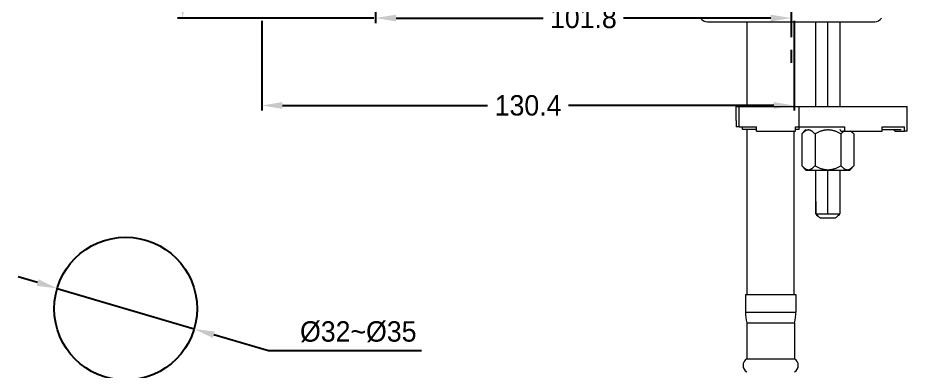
# Model space of a CAD drawing. Extents: x 11557 to 12329, y -16777 to -16231.
# Drawn here: x 11891.7 to 12112.9, y -16656 to -16569.3 of the extents above; entities that cross this region are included whole.
import ezdxf

# ---------------------------------------------------------------- set-up
doc = ezdxf.new("R2010")
doc.units = 0
doc.header["$MEASUREMENT"] = 0
doc.linetypes.add('CENTER2', pattern=[28.575, 19.05, -3.175, 3.175, -3.175])
doc.layers.get('0').update_dxf_attribs({"color": 3, "linetype": 'CONTINUOUS'})
doc.layers.get('DEFPOINTS').update_dxf_attribs({"linetype": 'CONTINUOUS'})
doc.layers.add('CENTER', color=1, linetype='CENTER2')
doc.layers.add('DIM_', color=6, linetype='CONTINUOUS', lineweight=9)
doc.styles.get("Standard").update_dxf_attribs({"font": 'Gulim.ttf'})
doc.dimstyles.new('사본(2) STANDARD', dxfattribs={"dimscale": 0, "dimtxt": 5, "dimasz": 5, "dimexe": 1.25, "dimexo": 0.625, "dimgap": 1.5, "dimtad": 3, "dimtih": 1, "dimtoh": 1, "dimdec": 1, "dimzin": 9, "dimdsep": 46, "dimtxsty": 'Standard', "dimcen": 2.5, "dimclrd": 5, "dimclre": 5, "dimclrt": 5, "dimadec": 0, "dimazin": 0, "dimtfac": 1, "dimtdec": 1, "dimtmove": 0, "dimatfit": 3, "dimfxl": 1.25, "dimtfill": 1, "dimtolj": 1, "dimtzin": 0, "dimarcsym": 0})

# ---------------------------------------------------------------- blocks, each defined once
blk = doc.blocks.new('*D28')
at = {"layer": 'DEFPOINTS', "color": 0, "transparency": 16777216}
for p in [(11901.26, -16635.58), (11934.82, -16645.52)]:
    blk.add_point(p, dxfattribs=at)
at = {"layer": 'DIM_', "color": 5, "lineweight": -2, "transparency": 16777216}
for p, q in [((11896.47, -16634.16), (11891.67, -16632.74)), ((11901.26, -16635.58), (11934.82, -16645.52)), ((11953.04, -16650.91), (11939.62, -16646.94)), ((11990.57, -16650.91), (11953.04, -16650.91))]:
    blk.add_line(p, q, dxfattribs=at)
at = {"layer": 'DIM_', "color": 5, "transparency": 16777216}
for points in [[(11896.71, -16633.36), (11896.23, -16634.96), (11901.26, -16635.58)], [(11939.85, -16646.14), (11939.38, -16647.74), (11934.82, -16645.52)]]:
    blk.add_solid(points, dxfattribs=at)
at = {"layer": 'DIM_', "color": 5, "transparency": 16777216, "insert": (11975.05, -16646.22), "char_height": 5, "attachment_point": 5, "bg_fill": 3, "box_fill_scale": 1.25, "bg_fill_color": 256, "bg_fill_true_color": 13158600, "bg_fill_transparency": 0}
blk.add_mtext('\\A1;%%C32~%%C35', dxfattribs=at)
blk = doc.blocks.new('*D30')
at = {"layer": 'DEFPOINTS', "color": 0, "transparency": 16777216}
for p in [(11979.3, -16503.69), (12081.12, -16563.02), (12081.12, -16569.32)]:
    blk.add_point(p, dxfattribs=at)
at = {"layer": 'DIM_', "color": 5, "lineweight": -2, "transparency": 16777216}
for p, q in [((11979.3, -16504.32), (11979.3, -16570.57)), ((12081.12, -16563.65), (12081.12, -16570.57)), ((11984.3, -16569.32), (12020.39, -16569.32)), ((12076.12, -16569.32), (12040.03, -16569.32))]:
    blk.add_line(p, q, dxfattribs=at)
at = {"layer": 'DIM_', "color": 5, "transparency": 16777216}
for points in [[(11984.3, -16568.49), (11984.3, -16570.16), (11979.3, -16569.32)], [(12076.12, -16568.49), (12076.12, -16570.16), (12081.12, -16569.32)]]:
    blk.add_solid(points, dxfattribs=at)
at = {"layer": 'DIM_', "color": 5, "transparency": 16777216, "insert": (12030.21, -16569.32), "char_height": 5, "attachment_point": 5, "bg_fill": 3, "box_fill_scale": 1.25, "bg_fill_color": 256, "bg_fill_true_color": 13158600, "bg_fill_transparency": 0}
blk.add_mtext('\\A1;101.8', dxfattribs=at)
blk = doc.blocks.new('*D31')
at = {"layer": 'DEFPOINTS', "color": 0, "transparency": 16777216}
for p in [(11979.3, -16503.69), (11932.02, -16569.36), (11979.5, -16569.36)]:
    blk.add_point(p, dxfattribs=at)
at = {"layer": 'DIM_', "color": 5, "lineweight": -2, "transparency": 16777216}
for p, q in [((11978.68, -16503.69), (11930.77, -16503.69)), ((11932.02, -16508.69), (11932.02, -16532.46)), ((11932.02, -16564.36), (11932.02, -16540.59)), ((11978.88, -16569.36), (11930.77, -16569.36))]:
    blk.add_line(p, q, dxfattribs=at)
at = {"layer": 'DIM_', "color": 5, "transparency": 16777216}
for points in [[(11931.19, -16508.69), (11932.86, -16508.69), (11932.02, -16503.69)], [(11931.19, -16564.36), (11932.86, -16564.36), (11932.02, -16569.36)]]:
    blk.add_solid(points, dxfattribs=at)
at = {"layer": 'DIM_', "color": 5, "transparency": 16777216, "insert": (11932.02, -16536.52), "char_height": 5, "attachment_point": 5, "bg_fill": 3, "box_fill_scale": 1.25, "bg_fill_color": 256, "bg_fill_true_color": 13158600, "bg_fill_transparency": 0}
blk.add_mtext('\\A1;65.7', dxfattribs=at)
blk = doc.blocks.new('*D33')
at = {"layer": 'DEFPOINTS', "color": 0, "transparency": 16777216}
for p in [(11951.44, -16569.36), (12081.87, -16569.36), (12081.87, -16590.75)]:
    blk.add_point(p, dxfattribs=at)
at = {"layer": 'DIM_', "color": 5, "lineweight": -2, "transparency": 16777216}
for p, q in [((11951.44, -16569.98), (11951.44, -16592)), ((12081.87, -16569.98), (12081.87, -16592)), ((11956.44, -16590.75), (12006.74, -16590.75)), ((12076.87, -16590.75), (12026.57, -16590.75))]:
    blk.add_line(p, q, dxfattribs=at)
at = {"layer": 'DIM_', "color": 5, "transparency": 16777216}
for points in [[(11956.44, -16589.91), (11956.44, -16591.58), (11951.44, -16590.75)], [(12076.87, -16589.91), (12076.87, -16591.58), (12081.87, -16590.75)]]:
    blk.add_solid(points, dxfattribs=at)
at = {"layer": 'DIM_', "color": 5, "transparency": 16777216, "insert": (12016.66, -16590.75), "char_height": 5, "attachment_point": 5, "bg_fill": 3, "box_fill_scale": 1.25, "bg_fill_color": 256, "bg_fill_true_color": 13158600, "bg_fill_transparency": 0}
blk.add_mtext('\\A1;130.4', dxfattribs=at)
blk = doc.blocks.new('*D37')
at = {"layer": 'DEFPOINTS', "color": 0, "transparency": 16777216}
for p in [(12081.12, -16440.62), (12107.29, -16519.04), (12092.77, -16558.94), (12081.12, -16582.49)]:
    blk.add_point(p, dxfattribs=at)
at = {"layer": 'DIM_', "color": 5, "lineweight": -2, "transparency": 16777216}
blk.add_line((12107.5, -16518.45), (12112.94, -16503.52), dxfattribs=at)
for start, end in [(83.9432, 86.8785), (73.1215, 76.0083)]:
    blk.add_arc((12081.12, -16590.94), 91.79, start, end, dxfattribs=at)
at = {"layer": 'DIM_', "color": 5, "transparency": 16777216}
for points in [[(12086.09, -16500.13), (12086.14, -16498.46), (12081.12, -16499.16)], [(12108.03, -16502.32), (12107.5, -16503.9), (12112.51, -16504.69)]]:
    blk.add_solid(points, dxfattribs=at)
at = {"layer": 'DIM_', "color": 5, "transparency": 16777216, "insert": (12097.06, -16500.55), "char_height": 5, "attachment_point": 5, "bg_fill": 3, "box_fill_scale": 1.25, "bg_fill_color": 256, "bg_fill_true_color": 13158600, "bg_fill_transparency": 0}
blk.add_mtext('\\A1;20°', dxfattribs=at)
at = {"layer": 'DEFPOINTS', "color": 0, "transparency": 16777216}
blk.add_point((12102.29, -16501.63), dxfattribs=at)

msp = doc.modelspace()

# ---------------------------------------------------------------- linework, layer by layer
at = {"linetype": 'Continuous', "lineweight": 18}
for p, q in [((12060.62, -16570.22), (12101.62, -16570.22)), ((12070.37, -16591.03), (12070.37, -16570.23)), ((12081.87, -16591.03), (12081.87, -16570.23)), ((12087.12, -16570.22), (12087.12, -16591.02)), ((12093.12, -16591.02), (12093.12, -16570.22)), ((12067.67, -16591.02), (12068.42, -16591.02)), ((12067.67, -16594.42), (12067.67, -16591.02)), ((12068.42, -16591.02), (12083.1, -16591.02)), ((12083.1, -16591.02), (12109.6, -16591.02)), ((12109.6, -16597.02), (12109.6, -16591.02)), ((12067.67, -16594.42), (12067.67, -16596.02)), ((12068.42, -16596.02), (12067.67, -16596.02)), ((12068.42, -16596.02), (12072.67, -16596.02)), ((12069.17, -16596.62), (12069.17, -16596.02)), ((12072.67, -16596.62), (12069.17, -16596.62)), ((12070.37, -16629.36), (12070.37, -16596.63)), ((12072.67, -16597.02), (12072.67, -16596.02)), ((12072.67, -16597.02), (12082.17, -16597.02)), ((12081.87, -16629.36), (12081.87, -16597.03)), ((12082.17, -16597.02), (12082.17, -16596.02)), ((12082.17, -16596.02), (12083.1, -16596.02)), ((12083.1, -16596.62), (12082.17, -16596.62)), ((12083.1, -16596.02), (12094.3, -16596.02)), ((12084.74, -16596.62), (12083.77, -16597.7)), ((12084.74, -16596.62), (12083.77, -16597.7)), ((12093.29, -16597.02), (12093.15, -16596.62)), ((12093.29, -16597.02), (12094.3, -16597.02)), ((12094.3, -16597.02), (12094.3, -16596.02)), ((12094.3, -16597.02), (12103.4, -16597.02)), ((12095.86, -16597.02), (12096.47, -16597.7)), ((12095.86, -16597.02), (12096.47, -16597.7)), ((12103.4, -16597.02), (12103.4, -16596.02)), ((12103.4, -16596.02), (12108.92, -16596.02)), ((12103.4, -16596.62), (12108.1, -16596.62)), ((12106.59, -16597.02), (12106.27, -16596.62)), ((12106.59, -16597.02), (12108.92, -16597.02)), ((12108.92, -16597.02), (12108.92, -16596.02)), ((12109.6, -16597.02), (12108.92, -16597.02)), ((12083.77, -16597.7), (12083.77, -16605.55)), ((12083.77, -16597.7), (12083.77, -16605.55)), ((12086.98, -16597.7), (12086.98, -16605.55)), ((12093.33, -16597.7), (12093.33, -16605.55)), ((12096.47, -16597.7), (12096.47, -16605.55)), ((12096.47, -16597.7), (12096.47, -16605.55)), ((12084.74, -16606.62), (12083.77, -16605.55)), ((12084.74, -16606.62), (12083.77, -16605.55)), ((12095.5, -16606.62), (12096.47, -16605.55)), ((12095.5, -16606.62), (12096.47, -16605.55)), ((12084.74, -16606.62), (12095.5, -16606.62)), ((12087.12, -16606.62), (12087.12, -16614.32)), ((12093.12, -16614.32), (12093.12, -16606.62)), ((12087.12, -16614.32), (12087.18, -16614.32)), ((12087.18, -16614.32), (12087.18, -16617.32)), ((12087.18, -16617.32), (12087.18, -16614.32)), ((12093.12, -16614.32), (12093.06, -16614.32)), ((12093.06, -16614.32), (12093.06, -16617.32)), ((12087.18, -16617.32), (12090.14, -16617.32)), ((12088.21, -16618.32), (12088.21, -16618.32)), ((12088.21, -16618.32), (12092.03, -16618.32)), ((12090.14, -16617.32), (12093.06, -16617.32)), ((12070.37, -16637.05), (12070.37, -16629.36)), ((12081.87, -16637.05), (12081.87, -16629.36)), ((12069.97, -16637.05), (12082.27, -16637.05)), ((12069.97, -16637.05), (12069.97, -16641.41)), ((12082.27, -16637.05), (12082.27, -16641.41)), ((12070.25, -16644.05), (12070.25, -16652.82)), ((12070.25, -16644.05), (12081.99, -16644.05)), ((12081.99, -16644.05), (12081.99, -16652.82)), ((12070.25, -16652.82), (12081.99, -16652.82))]:
    msp.add_line(p, q, dxfattribs=at)
at = {"linetype": 'Continuous', "lineweight": 13}
for p, q in [((12090.14, -16591.02), (12090.14, -16570.22)), ((12068.42, -16596.02), (12068.42, -16591.02)), ((12083.1, -16596.02), (12083.1, -16591.02)), ((12083.1, -16596.62), (12083.1, -16596.02)), ((12090.14, -16617.32), (12090.14, -16606.62)), ((12069.97, -16641.41), (12082.27, -16641.41))]:
    msp.add_line(p, q, dxfattribs=at)
msp.add_circle((11918.04, -16640.55), 17.5)
at = {"linetype": 'Continuous', "lineweight": 18}
for centre, radius, start, end in [((12060.62, -16568.22), 2, 213.3675, 270), ((12101.62, -16568.22), 2, 270, 326.6325), ((12082.55, -16641.41), 12.59, 180, 192.1084), ((12069.68, -16641.41), 12.59, 347.8916, 0), ((12071.25, -16654.44), 1.9, 121.9344, 238.0656), ((12080.98, -16654.44), 1.9, 301.9344, 58.0656)]:
    msp.add_arc(centre, radius, start, end, dxfattribs=at)
at = {"linetype": 'Continuous', "lineweight": 13}
msp.add_ellipse((12060.62, -16568.22), major_axis=(0, 2), ratio=1, start_param=2.153169, end_param=3.141592, dxfattribs=at)
at = {"linetype": 'Continuous', "lineweight": 18}
for points in [[(12086.98, -16597.7), (12086.92, -16597.63), (12086.79, -16597.5), (12086.62, -16597.34), (12086.45, -16597.2), (12086.29, -16597.08), (12086.13, -16596.98), (12085.98, -16596.9), (12085.82, -16596.83), (12085.67, -16596.79), (12085.52, -16596.76), (12085.37, -16596.75), (12085.22, -16596.76), (12085.07, -16596.79), (12084.92, -16596.83), (12084.77, -16596.9), (12084.61, -16596.98), (12084.45, -16597.08), (12084.29, -16597.2), (12084.13, -16597.34), (12083.95, -16597.5), (12083.83, -16597.63), (12083.77, -16597.7)], [(12093.33, -16597.7), (12093.21, -16597.63), (12092.96, -16597.5), (12092.62, -16597.34), (12092.29, -16597.2), (12091.97, -16597.08), (12091.66, -16596.98), (12091.35, -16596.9), (12091.05, -16596.83), (12090.75, -16596.79), (12090.45, -16596.76), (12090.15, -16596.75), (12089.86, -16596.76), (12089.56, -16596.79), (12089.26, -16596.83), (12088.96, -16596.9), (12088.65, -16596.98), (12088.34, -16597.08), (12088.02, -16597.2), (12087.69, -16597.34), (12087.34, -16597.5), (12087.1, -16597.63), (12086.98, -16597.7)], [(12083.77, -16605.55), (12083.83, -16605.62), (12083.95, -16605.74), (12084.13, -16605.91), (12084.29, -16606.05), (12084.46, -16606.17), (12084.61, -16606.27), (12084.77, -16606.35), (12084.92, -16606.41), (12085.07, -16606.46), (12085.22, -16606.48), (12085.37, -16606.49), (12085.52, -16606.48), (12085.67, -16606.46), (12085.82, -16606.41), (12085.98, -16606.35), (12086.13, -16606.27), (12086.29, -16606.17), (12086.45, -16606.05), (12086.62, -16605.91), (12086.79, -16605.74), (12086.92, -16605.62), (12086.98, -16605.55)], [(12086.98, -16605.55), (12087.1, -16605.62), (12087.34, -16605.74), (12087.69, -16605.91), (12088.02, -16606.05), (12088.34, -16606.17), (12088.65, -16606.27), (12088.96, -16606.35), (12089.26, -16606.41), (12089.56, -16606.46), (12089.86, -16606.48), (12090.15, -16606.49), (12090.45, -16606.48), (12090.75, -16606.46), (12091.05, -16606.41), (12091.35, -16606.35), (12091.66, -16606.27), (12091.97, -16606.17), (12092.29, -16606.05), (12092.62, -16605.91), (12092.96, -16605.74), (12093.21, -16605.62), (12093.33, -16605.55)], [(12093.33, -16605.55), (12093.39, -16605.62), (12093.51, -16605.74), (12093.68, -16605.91), (12093.84, -16606.05), (12094, -16606.17), (12094.16, -16606.27), (12094.31, -16606.35), (12094.46, -16606.41), (12094.61, -16606.46), (12094.75, -16606.48), (12094.9, -16606.49), (12095.05, -16606.48), (12095.19, -16606.46), (12095.34, -16606.41), (12095.49, -16606.35), (12095.64, -16606.27), (12095.8, -16606.17), (12095.96, -16606.05), (12096.12, -16605.91), (12096.29, -16605.74), (12096.41, -16605.62), (12096.47, -16605.55)], [(12087.18, -16617.32), (12087.3, -16617.45), (12087.54, -16617.68), (12087.89, -16618.02), (12088.1, -16618.22), (12088.21, -16618.32)], [(12088.21, -16618.32), (12088.11, -16618.22), (12087.89, -16618.01), (12087.55, -16617.68), (12087.31, -16617.44), (12087.18, -16617.32)], [(12093.06, -16617.32), (12092.94, -16617.45), (12092.7, -16617.68), (12092.35, -16618.02), (12092.14, -16618.22), (12092.03, -16618.32)]]:
    msp.add_open_spline(points, degree=3, dxfattribs=at)
for points, knots in [([(12094.1, -16597.02), (12094.06, -16597.04), (12093.98, -16597.09), (12093.84, -16597.2), (12093.68, -16597.34), (12093.51, -16597.5), (12093.39, -16597.63), (12093.33, -16597.7)], [0, 0, 0, 0, 0.134491, 0.350869, 0.567246, 0.783623, 1, 1, 1, 1]), ([(12096.47, -16597.7), (12096.41, -16597.63), (12096.29, -16597.5), (12096.12, -16597.34), (12095.96, -16597.2), (12095.81, -16597.09), (12095.72, -16597.03), (12095.68, -16597)], [0, 0, 0, 0, 0.209315, 0.418629, 0.627944, 0.837258, 1, 1, 1, 1])]:
    msp.add_open_spline(points, degree=3, knots=knots, dxfattribs=at)
at = {"layer": 'CENTER'}
msp.add_line((12081.12, -16440.62), (12081.12, -16582.49), dxfattribs=at)

# ---------------------------------------------------------------- next in the draw order: dimensions: what is measured, and where the dimension line sits
at = {"layer": 'DIM_'}
dim = msp.add_linear_dim(base=(12081.12, -16569.32), p1=(11979.3, -16503.69), p2=(12081.12, -16563.02), dimstyle='사본(2) STANDARD', override={"dimscale": 1, "dimtad": 0}, dxfattribs=at)
dim.commit()
dim.dimension.update_dxf_attribs({"geometry": '*D30', "text_midpoint": (12030.21, -16569.32)})
dim = msp.add_diameter_dim_2p(p1=(11901.26, -16635.58), p2=(11934.82, -16645.52), text='%%C32~%%C35', dimstyle='사본(2) STANDARD', override={"dimscale": 1, "dimgap": 2}, dxfattribs=at)
dim.commit()
dim.dimension.update_dxf_attribs({"geometry": '*D28', "text_midpoint": (11975.05, -16650.91), "dimtype": 163})

# ---------------------------------------------------------------- next in the draw order: dimensions: what is measured, and where the dimension line sits
dim = msp.add_linear_dim(base=(11932.02, -16569.36), p1=(11979.3, -16503.69), p2=(11979.5, -16569.36), angle=90, dimstyle='사본(2) STANDARD', override={"dimscale": 1, "dimtad": 0}, dxfattribs=at)
dim.commit()
dim.dimension.update_dxf_attribs({"geometry": '*D31', "text_midpoint": (11932.02, -16536.52)})

# ---------------------------------------------------------------- next in the draw order: dimensions: what is measured, and where the dimension line sits
dim = msp.add_linear_dim(base=(12081.87, -16590.75), p1=(11951.44, -16569.36), p2=(12081.87, -16569.36), dimstyle='사본(2) STANDARD', override={"dimscale": 1, "dimtad": 0}, dxfattribs=at)
dim.commit()
dim.dimension.update_dxf_attribs({"geometry": '*D33', "text_midpoint": (12016.66, -16590.75)})

# ---------------------------------------------------------------- next in the draw order: dimensions: what is measured, and where the dimension line sits
dim = msp.add_angular_dim_2l(base=(12102.29, -16501.63), line1=((12081.12, -16440.62), (12081.12, -16582.49)), line2=((12107.29, -16519.04), (12092.77, -16558.94)), dimstyle='사본(2) STANDARD', override={"dimscale": 1, "dimtad": 0}, dxfattribs=at)
dim.commit()
dim.dimension.update_dxf_attribs({"geometry": '*D37', "text_midpoint": (12097.06, -16500.55)})

doc.saveas('drawing.dxf')
